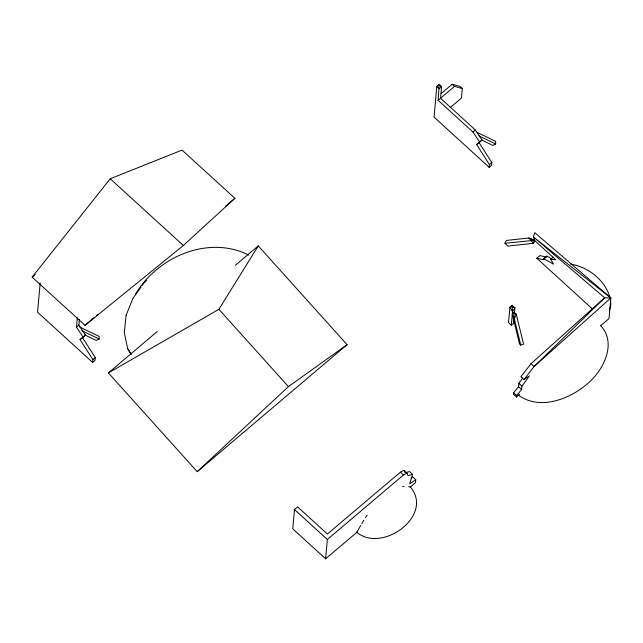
<?xml version="1.0" encoding="UTF-8"?>
<svg xmlns="http://www.w3.org/2000/svg" width="643" height="643" viewBox="0 0 643 643"><rect width="100%" height="100%" fill="white"/><g stroke="black" fill="none" stroke-linecap="round" stroke-linejoin="round"><path stroke-width="0.96" d="M40.171 282.952L37.559 312.193L92.656 362.419L95.051 360.385L95.301 357.596L82.457 337.543L85.543 335.156L78.872 325.093L79.386 319.418M92.656 362.419L92.905 359.63L80.053 339.576L83.14 337.189L76.477 327.126L77.321 317.666M405.002 472.798L409.511 471.568L412.581 474.373L408.08 475.603L407.027 473.208L403.957 470.403L400.42 472.139L327.391 534.044L297.613 506.893L294.494 509.537L292.766 528.843L325.623 558.791L357.612 531.681M325.623 558.791L327.351 539.493L403.491 474.944L407.027 473.208M489.17 167.349L489.419 164.56L476.576 144.506L479.654 142.119L472.991 132.056L438.14 100.284L439.201 84.498L436.806 86.532L434.073 117.122L489.17 167.349L491.574 165.315L491.823 162.526L478.971 142.473L482.057 140.086L475.394 130.023L440.535 98.25L441.572 86.66L439.201 84.498M411.15 477.934L412.669 476.913L415.748 479.718L415.491 482.62L410.162 487.137M441.122 93.589L452.19 84.209L459.954 86.403L462.325 88.565L461.473 98.066L450.156 107.654M511.322 325.197L512.527 311.654L512.069 305.369L509.907 307.201L508.525 322.649L511.322 325.197L513.484 323.357L513.918 318.534M514.352 313.712L514.866 307.917L512.069 305.369M522.872 377.851L518.869 383.341L518.571 386.692L513.564 392.777L513.444 394.183L516.514 396.988L519.576 394.392M516.514 396.988L516.642 395.582L521.65 389.497L521.947 386.138L529.382 375.946L523.941 379.563L520.87 376.758L531.062 363.681L604.653 297.789L610.85 297.95L609.009 318.582L600.602 325.712M126.141 315.351L124.284 332.535L127.636 348.586L131.059 354.277M412.581 474.373L409.671 483.793L415.748 479.718M609.371 310.794L610.786 305.441L610.561 300.257M126.1 315.351L133.013 298.207L141.034 287.051M523.941 379.563L534.14 366.486L610.85 297.95L534.719 232.653L533.473 237.002L534.389 240.297L533.425 243.303L528.827 238.006L534.855 240.466L533.425 243.303L507.785 246.084L504.908 243.279L506.346 240.45L528.827 238.006L533.995 240.112M360.779 525.339L356.865 532.316C382.006 553.551 434.403 515.67 410.387 486.944L408.626 486.566M361.816 523.627L363.914 520.227M108.394 372.924L218.893 309.307L258.261 245.891L347.083 344.64L197.216 471.673L108.394 372.924L157.334 331.442M365.521 517.711L367.161 515.236M135.593 294.116C157.342 256.814 208.654 234.735 248.801 255.11M142.151 285.444L144.474 282.269M512.294 314.274L513.805 312.353L516.273 314.347L523.579 344.198L520.742 345.114L519.6 344.126L512.294 314.274L514.336 318.936L520.742 345.114M32.15 277.133L110.194 178.778L182.017 150.1L234.888 198.301L183.368 245.489L85.021 325.334L32.15 277.133L35.212 274.537M546.847 256.115L545.987 257.031L539.903 255.584L536.784 258.229L542.877 259.668L546.847 256.115L551.742 258.832M197.216 471.673L288.426 386.612L347.083 344.64M144.442 282.253L146.62 280.3M76.477 327.126L78.872 325.093M85.021 325.334L94.2 317.554M96.49 315.609L98.017 314.314M225.709 206.073L234.888 198.301M80.053 339.576L82.457 337.543M83.14 337.189L85.543 335.156M92.905 359.63L95.301 357.596M235.322 265.334L258.261 245.891M438.14 100.284L454.561 86.363L462.325 88.565M472.991 132.056L475.394 130.023M476.576 144.506L478.971 142.473M479.654 142.119L482.057 140.086M489.419 164.56L491.823 162.526M542.877 259.668L545.987 257.031M543.737 258.751L553.51 264.193L550.681 259.282L553.173 257.168M477.17 132.402L495.56 141.307L495.681 143.984L492.747 145.366L481.366 139.852M79.78 327.046L99.046 336.377L99.167 339.054L96.233 340.436L84.852 334.923M504.908 243.279L534.389 240.297L555.616 259.651L550.681 259.282M402.727 486.542L404.101 486.421M570.526 264.072C588.594 266.941 605.505 280.533 610.303 298.473M479.099 135.954L495.681 143.984M81.709 330.598L99.167 339.054M518.298 395.027C539.115 410.475 568.324 399.745 586.303 384.723C602.877 371.533 617.666 343.651 600.506 325.35M610.85 297.95L533.473 237.002L604.653 297.789L534.14 366.486L531.062 363.681M452.19 84.209L454.561 86.363M536.784 258.229L592.516 309.034M518.869 383.341L521.947 386.138M518.571 386.692L521.65 389.497M513.564 392.777L516.642 395.582M110.194 178.778L183.368 245.489M400.42 472.139L403.491 474.944M294.494 509.537L327.351 539.493M218.893 309.307L288.426 386.612M127.676 348.57L131.1 354.261M403.957 470.403L404.656 472.002M516.273 314.347L514.336 318.936L513.805 312.353L516.273 314.347M514.866 307.917L512.527 311.654L509.907 307.201L512.479 306.55L514.866 307.917M441.572 86.66L439.169 88.694L436.806 86.532L439.257 84.667L441.572 86.66"/></g></svg>
